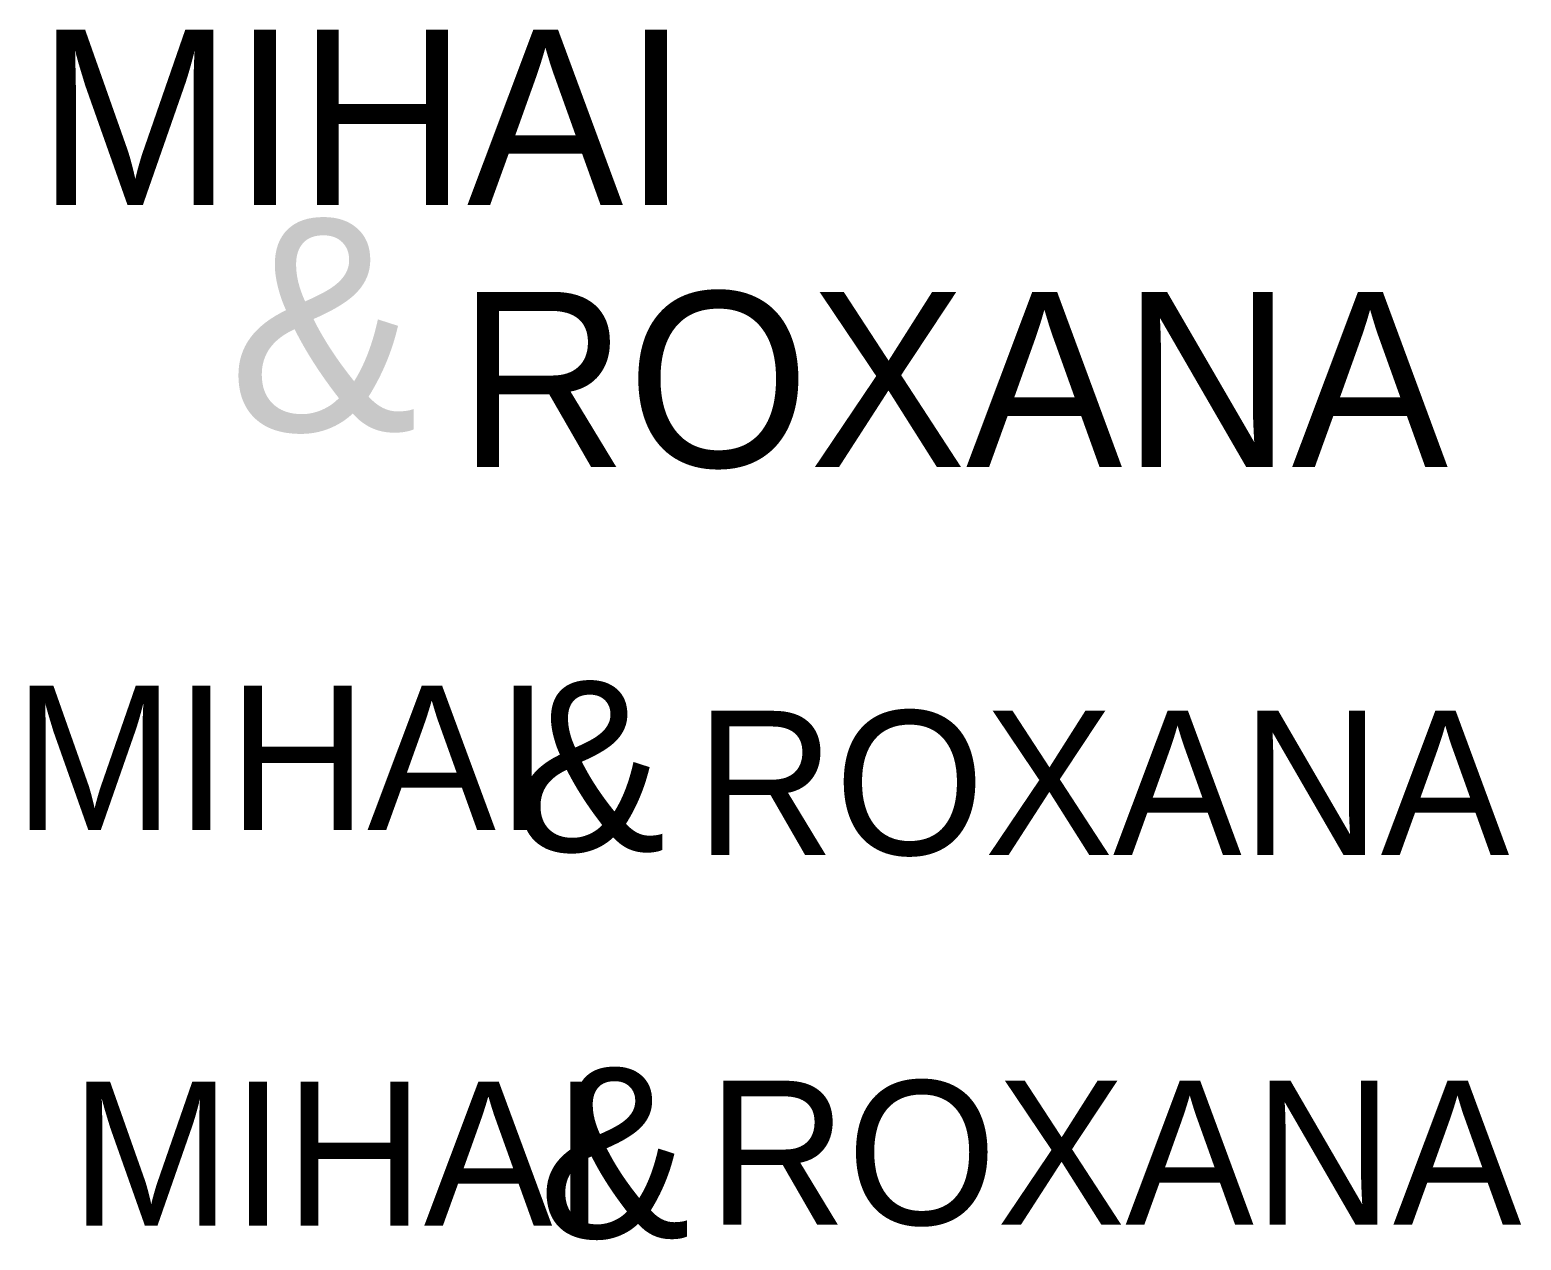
# Model space of a CAD drawing. Header units: inches. Extents: x -2159 to 3042, y -1353 to -29.
# Drawn here: x 1257 to 2062, y -1291 to -637 of the extents above; entities that cross this region are included whole.
import ezdxf

# ---------------------------------------------------------------- set-up
doc = ezdxf.new("R2010")
doc.units = ezdxf.units.IN
doc.header["$MEASUREMENT"] = 0
doc.layers.add('Layer 1', color=7, linetype='Continuous')

# ---------------------------------------------------------------- blocks, each defined once
blk = doc.blocks.new('block 70')
at = {"layer": 'Layer 1', "color": 59, "true_color": 0x4a4849, "attachment_point": 7}
for s, insert, char_height in [('\\fGUERRILLA Normal|b0|i0|c0|p34;\\W1;MIHAI', (1260.51, -731.49), 94.7495), ('\\fGUERRILLA Normal|b0|i0|c0|p34;\\W1;&', (1363.86, -855.22), 114.9598), ('\\fGUERRILLA Normal|b0|i0|c0|p34;\\W1;ROXANA', (1487.85, -874.51), 94.7495)]:
    blk.add_mtext(s, dxfattribs=dict(at, insert=insert, char_height=char_height))
blk = doc.blocks.new('block 108')
at = {"layer": 'Layer 1', "color": 59, "true_color": 0x4a4849, "attachment_point": 7}
for s, insert, char_height in [('\\fGUERRILLA Normal|b0|i0|c0|p34;\\W1;&', (1518.07, -1082.17), 92.04), ('\\fGUERRILLA Normal|b0|i0|c0|p34;\\W1;MIHAI', (1247.98, -1069.31), 77.88), ('\\fGUERRILLA Normal|b0|i0|c0|p34;\\W1;ROXANA', (1616.23, -1083.93), 77.88)]:
    blk.add_mtext(s, dxfattribs=dict(at, insert=insert, char_height=char_height))
blk = doc.blocks.new('block 109')
at = {"layer": 'Layer 1', "color": 59, "true_color": 0x4a4849, "attachment_point": 7}
for s, insert, char_height in [('\\fGUERRILLA Normal|b0|i0|c0|p34;\\W1;&', (1531.46, -1291.16), 92.04), ('\\fGUERRILLA Normal|b0|i0|c0|p34;\\W1;MIHAI', (1278.58, -1283.31), 77.88), ('\\fGUERRILLA Normal|b0|i0|c0|p34;\\W1;ROXANA', (1622.83, -1283.93), 77.88)]:
    blk.add_mtext(s, dxfattribs=dict(at, insert=insert, char_height=char_height))

msp = doc.modelspace()

# ---------------------------------------------------------------- block references
at = {"layer": 'Layer 1'}
for name in ['block 70', 'block 108', 'block 109']:
    msp.add_blockref(name, (0, 0), dxfattribs=at)

doc.saveas('drawing.dxf')
